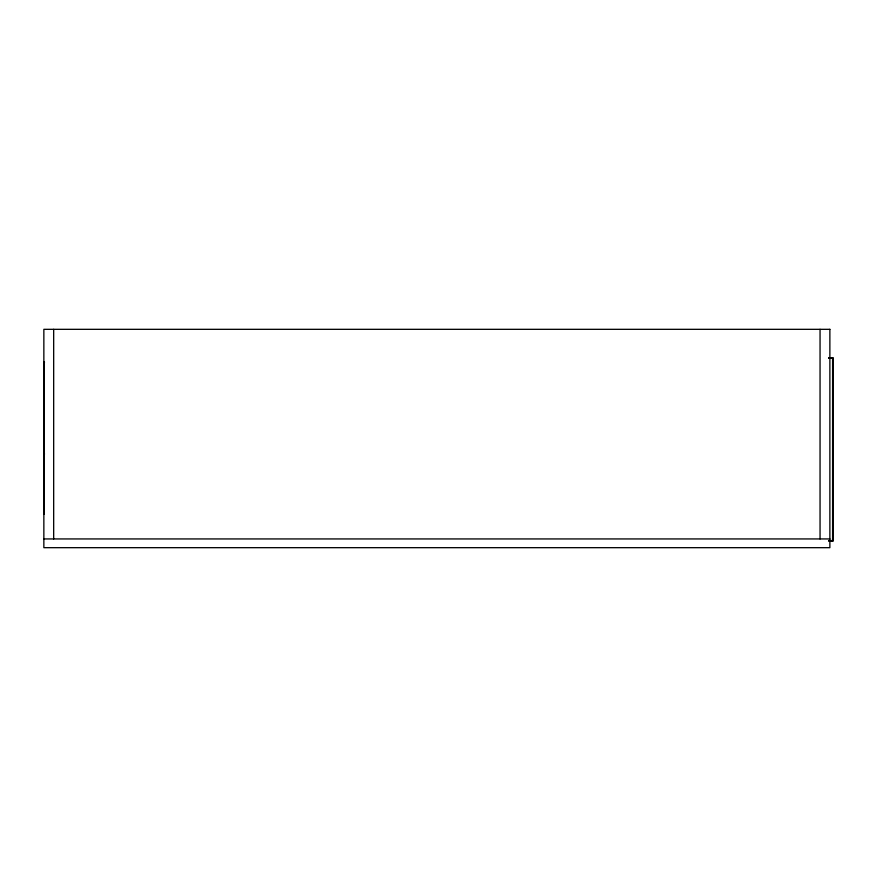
<?xml version="1.0" encoding="UTF-8"?>
<svg xmlns="http://www.w3.org/2000/svg" width="877" height="877" viewBox="0 0 877 877"><rect width="100%" height="100%" fill="white"/><g stroke="black" fill="none" stroke-linecap="round" stroke-linejoin="round"><path stroke-width="1.32" d="M828.601 357.717L833.15 357.717L833.15 541.12L828.601 541.12M828.601 358.255L832.602 358.255M43.85 362.354L44.53 362.212M43.85 454.056L44.53 453.924M43.85 538.938L829.872 538.938M828.601 540.572L832.602 540.572M832.602 357.717L832.602 541.12M820.05 329.324L820.05 538.938M53.672 329.324L53.672 538.938M44.256 368.219L44.256 448.048M43.982 362.212L44.124 514.371M829.872 329.324L43.85 329.324L43.85 547.676L829.872 547.676L829.872 329.324"/></g></svg>
